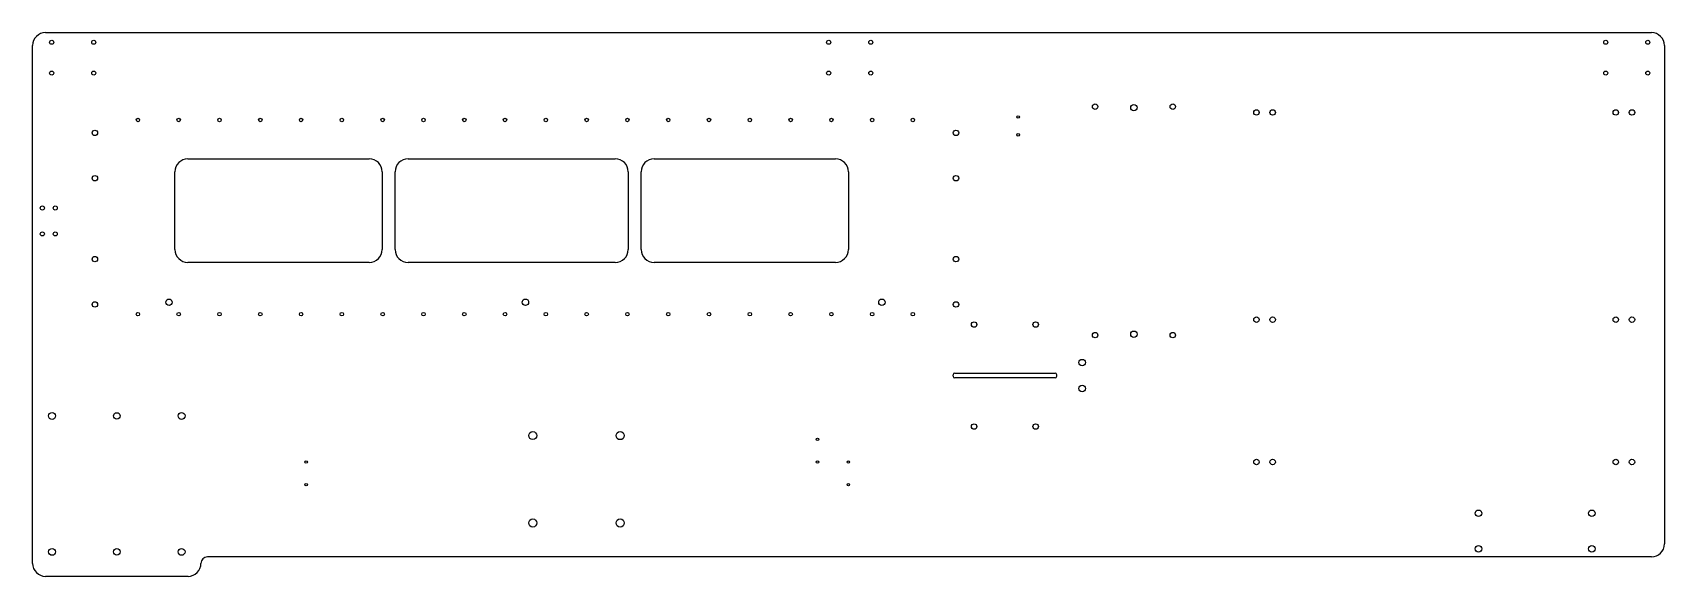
# Model space of a CAD drawing. Header units: inches. Extents: x -63 to 63, y -21 to 21.
import ezdxf

# ---------------------------------------------------------------- set-up
doc = ezdxf.new("R2010")
doc.units = ezdxf.units.IN
doc.header["$MEASUREMENT"] = 0
doc.linetypes.add('Continuous2', pattern=[0])
doc.layers.add('Unnamed Level 2', color=1, linetype='Continuous')

msp = doc.modelspace()

# ---------------------------------------------------------------- linework, layer by layer
at = {"layer": 'Unnamed Level 2', "color": 30, "linetype": 'Continuous2', "lineweight": -3, "true_color": 0xff9900}
for p, q in [((-62, 21.44, -1), (62, 21.44, -1)), ((-63, -19.56, -1), (-63, 20.44, -1)), ((63, 20.44, -1), (63, -18.06, -1)), ((-51.01, 11.69, -1), (-37.01, 11.69, -1)), ((-34.01, 11.69, -1), (-18.01, 11.69, -1)), ((-15.01, 11.69, -1), (-1.01, 11.69, -1)), ((-52.01, 4.69, -1), (-52.01, 10.69, -1)), ((-36.01, 10.69, -1), (-36.01, 4.69, -1)), ((-35.01, 4.69, -1), (-35.01, 10.69, -1)), ((-17.01, 10.69, -1), (-17.01, 4.69, -1)), ((-16.01, 4.69, -1), (-16.01, 10.69, -1)), ((-0.01, 10.69, -1), (-0.01, 4.69, -1)), ((-37.01, 3.69, -1), (-51.01, 3.69, -1)), ((-18.01, 3.69, -1), (-34.01, 3.69, -1)), ((-1.01, 3.69, -1), (-15.01, 3.69, -1)), ((8.07, -5.11, -1), (8.07, -4.99, -1)), ((8.2, -4.86, -1), (15.95, -4.86, -1)), ((16.07, -4.99, -1), (16.07, -5.11, -1)), ((15.95, -5.24, -1), (8.2, -5.24, -1)), ((62, -19.06, -1), (-49.5, -19.06, -1)), ((-51, -20.56, -1), (-62, -20.56, -1))]:
    msp.add_line(p, q, dxfattribs=at)
for centre, radius in [((-61.53, 20.69, -1), 0.156), ((-58.28, 20.69, -1), 0.156), ((-1.53, 20.69, -1), 0.156), ((1.72, 20.69, -1), 0.156), ((58.47, 20.69, -1), 0.156), ((61.72, 20.69, -1), 0.156), ((-61.53, 18.31, -1), 0.156), ((-58.28, 18.31, -1), 0.156), ((-1.53, 18.31, -1), 0.156), ((1.72, 18.31, -1), 0.156), ((58.47, 18.31, -1), 0.156), ((61.72, 18.31, -1), 0.156), ((19.04, 15.72, -1), 0.211), ((22.04, 15.64, -1), 0.25), ((25.04, 15.72, -1), 0.211), ((31.5, 15.27, -1), 0.211), ((32.75, 15.27, -1), 0.211), ((59.25, 15.27, -1), 0.211), ((60.5, 15.27, -1), 0.211), ((-58.19, 13.69, -1), 0.211), ((-54.87, 14.69, -1), 0.134), ((-51.72, 14.69, -1), 0.134), ((-48.57, 14.69, -1), 0.134), ((-45.42, 14.69, -1), 0.134), ((-42.27, 14.69, -1), 0.134), ((-39.12, 14.69, -1), 0.134), ((-35.97, 14.69, -1), 0.134), ((-32.82, 14.69, -1), 0.134), ((-29.67, 14.69, -1), 0.134), ((-26.52, 14.69, -1), 0.134), ((-23.37, 14.69, -1), 0.134), ((-20.22, 14.69, -1), 0.134), ((-17.07, 14.69, -1), 0.134), ((-13.92, 14.69, -1), 0.134), ((-10.77, 14.69, -1), 0.134), ((-7.62, 14.69, -1), 0.134), ((-4.47, 14.69, -1), 0.134), ((-1.32, 14.69, -1), 0.134), ((1.83, 14.69, -1), 0.134), ((4.97, 14.69, -1), 0.134), ((8.3, 13.69, -1), 0.211), ((13.1, 14.92, -1), 0.101), ((13.1, 13.54, -1), 0.101), ((-58.19, 10.19, -1), 0.211), ((8.3, 10.19, -1), 0.211), ((-62.25, 7.89, -1), 0.156), ((-61.25, 7.89, -1), 0.156), ((-62.25, 5.89, -1), 0.156), ((-61.25, 5.89, -1), 0.156), ((-58.19, 3.94, -1), 0.211), ((8.3, 3.94, -1), 0.211), ((-58.19, 0.44, -1), 0.211), ((-52.47, 0.61, -1), 0.25), ((-24.95, 0.61, -1), 0.25), ((2.58, 0.61, -1), 0.25), ((8.3, 0.44, -1), 0.211), ((-54.87, -0.31, -1), 0.134), ((-51.72, -0.31, -1), 0.134), ((-48.57, -0.31, -1), 0.134), ((-45.42, -0.31, -1), 0.134), ((-42.27, -0.31, -1), 0.134), ((-39.12, -0.31, -1), 0.134), ((-35.97, -0.31, -1), 0.134), ((-32.82, -0.31, -1), 0.134), ((-29.67, -0.31, -1), 0.134), ((-26.52, -0.31, -1), 0.134), ((-23.37, -0.31, -1), 0.134), ((-20.22, -0.31, -1), 0.134), ((-17.07, -0.31, -1), 0.134), ((-13.92, -0.31, -1), 0.134), ((-10.77, -0.31, -1), 0.134), ((-7.62, -0.31, -1), 0.134), ((-4.47, -0.31, -1), 0.134), ((-1.32, -0.31, -1), 0.134), ((1.83, -0.31, -1), 0.134), ((4.97, -0.31, -1), 0.134), ((9.7, -1.11, -1), 0.211), ((14.45, -1.11, -1), 0.211), ((31.5, -0.73, -1), 0.211), ((32.75, -0.73, -1), 0.211), ((59.25, -0.73, -1), 0.211), ((60.5, -0.73, -1), 0.211), ((19.04, -1.93, -1), 0.211), ((22.04, -1.86, -1), 0.25), ((25.04, -1.93, -1), 0.211), ((18.04, -4.05, -1), 0.25), ((18.04, -6.05, -1), 0.25), ((-61.5, -8.17, -1), 0.266), ((-56.5, -8.17, -1), 0.25), ((-51.5, -8.17, -1), 0.266), ((9.7, -8.99, -1), 0.211), ((14.45, -8.99, -1), 0.211), ((-24.38, -9.69, -1), 0.312), ((-17.63, -9.69, -1), 0.313), ((-2.39, -9.98, -1), 0.1), ((-41.88, -11.73, -1), 0.101), ((-2.39, -11.73, -1), 0.1), ((-0.01, -11.73, -1), 0.1), ((31.5, -11.73, -1), 0.211), ((32.75, -11.73, -1), 0.211), ((59.25, -11.73, -1), 0.211), ((60.5, -11.73, -1), 0.211), ((-41.88, -13.48, -1), 0.101), ((-0.01, -13.48, -1), 0.1), ((-24.38, -16.44, -1), 0.313), ((-17.63, -16.44, -1), 0.312), ((48.65, -15.69, -1), 0.25), ((57.4, -15.69, -1), 0.25), ((-61.5, -18.67, -1), 0.266), ((-56.5, -18.67, -1), 0.25), ((-51.5, -18.67, -1), 0.266), ((48.65, -18.44, -1), 0.25), ((57.4, -18.44, -1), 0.25)]:
    msp.add_circle(centre, radius, dxfattribs=at)
for centre, radius, start, end in [((-62, 20.44, -1), 1, 90, 180), ((62, 20.44, -1), 1, 360, 90), ((-51.01, 10.69, -1), 1, 90, 180), ((-37.01, 10.69, -1), 1, 360, 90), ((-34.01, 10.69, -1), 1, 90, 180), ((-18.01, 10.69, -1), 1, 360, 90), ((-15.01, 10.69, -1), 1, 90, 180), ((-1.01, 10.69, -1), 1, 360, 90), ((-51.01, 4.69, -1), 1, 180, 270), ((-37.01, 4.69, -1), 1, 270, 360), ((-34.01, 4.69, -1), 1, 180, 270), ((-18.01, 4.69, -1), 1, 270, 360), ((-15.01, 4.69, -1), 1, 180, 270), ((-1.01, 4.69, -1), 1, 270, 360), ((8.2, -4.99, -1), 0.125, 90, 180), ((15.95, -4.99, -1), 0.125, 0, 90), ((8.2, -5.11, -1), 0.125, 180, 270), ((15.95, -5.11, -1), 0.125, 270, 0), ((62, -18.06, -1), 1, 270, 0), ((-62, -19.56, -1), 1, 180, 270), ((-51, -19.56, -1), 1, 270, 360), ((-49.5, -19.56, -1), 0.5, 90, 180)]:
    msp.add_arc(centre, radius, start, end, dxfattribs=at)

doc.saveas('drawing.dxf')
